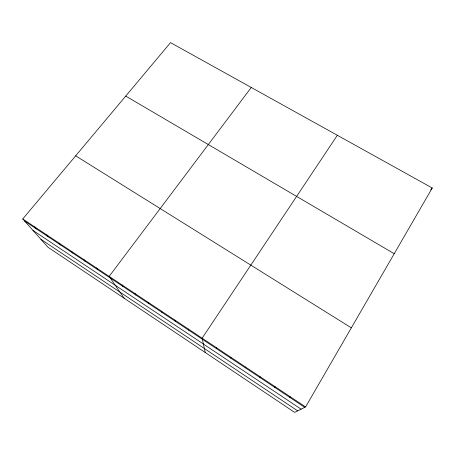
<?xml version="1.0" encoding="UTF-8"?>
<svg xmlns="http://www.w3.org/2000/svg" width="455" height="455" viewBox="0 0 455 455"><rect width="100%" height="100%" fill="white"/><g stroke="black" fill="none" stroke-linecap="round" stroke-linejoin="round"><path stroke-width="0.68" d="M230.804 358.17L230.856 357.266M245.262 367.788L245.461 366.975M259.885 377.508L260.237 376.797M305.584 406.941L432.25 187.983L170.528 42.628L22.75 218.957L48.008 247.258L294.647 412.372L305.584 406.941L22.75 218.957M337.354 135.283L202.128 338.179L205.273 352.54M251.262 87.468L109.16 276.39L124.135 298.224M430.754 189.86L432.25 187.983M274.672 387.341L275.178 386.727M289.63 397.289L290.296 396.777M125.734 96.079L394.229 253.714M75.661 155.82L351.34 327.845M24.638 221.067L304.759 407.35M32.999 230.44L301.108 409.164M40.916 239.313L297.684 410.865M34.722 226.908L36.502 228.962M46.814 234.945L48.492 236.93M59.025 243.067L60.6 244.983M71.367 251.268L72.828 253.117M83.834 259.555L85.187 261.335M96.432 267.927L97.671 269.639M122.025 284.938L123.026 286.502M135.021 293.577L135.909 295.062M148.159 302.308L148.921 303.718M161.434 311.129L162.071 312.46M174.856 320.047L175.357 321.298M188.415 329.062L188.791 330.233M216.409 347.671L216.506 348.661"/></g></svg>
